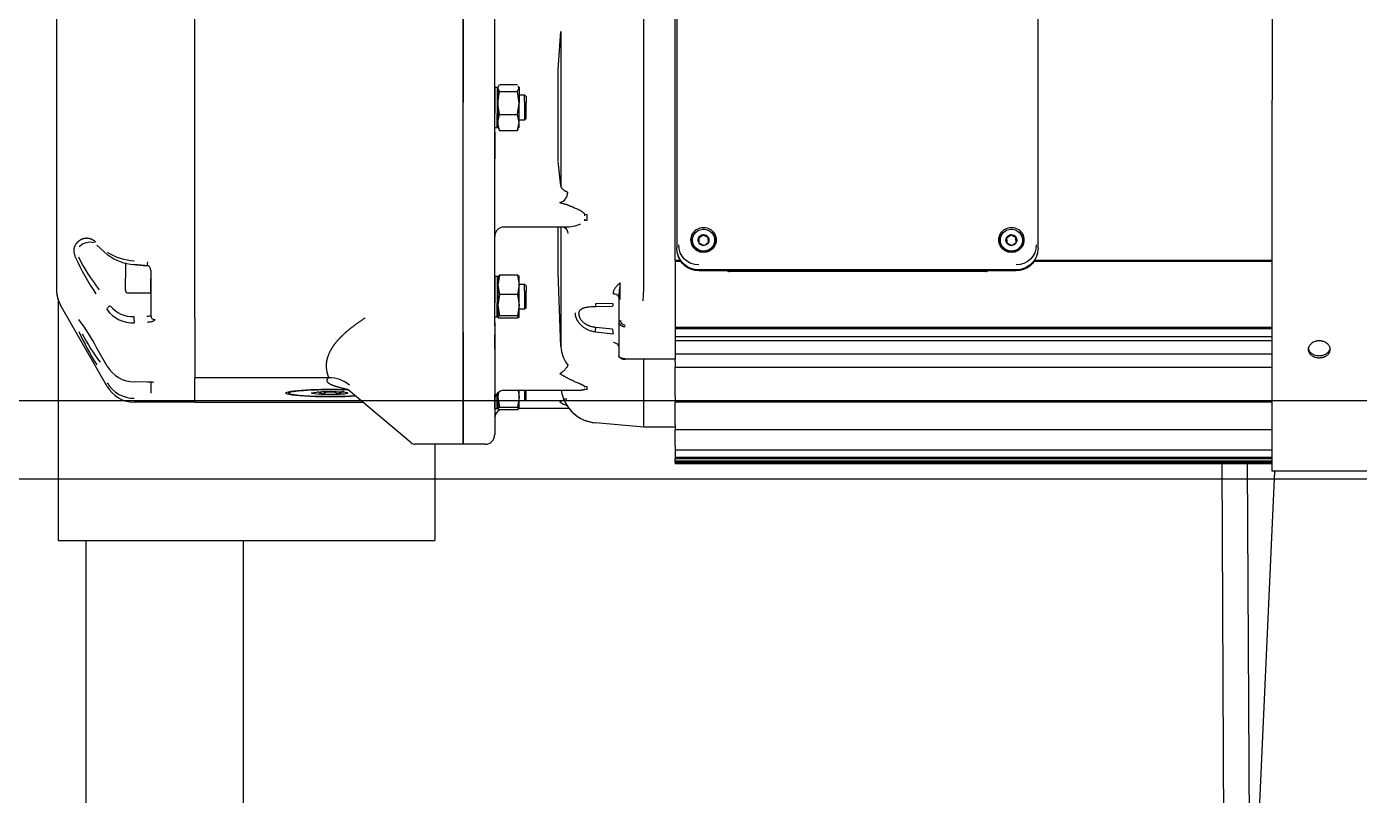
# Model space of a CAD drawing. Extents: x -1899985 to -450366, y 556196 to 2151267.
# Drawn here: x -1713473 to -1712806, y 576539 to 576924 of the extents above; entities that cross this region are included whole.
import ezdxf

# ---------------------------------------------------------------- set-up
doc = ezdxf.new("R2010")
doc.units = 0
doc.header["$LTSCALE"] = 1000
doc.header["$MEASUREMENT"] = 0
for name, color, linetype in [('A-LIN-V', 9, 'Continuous'), ('EWHS5T6M-1', 7, 'Continuous'), ('EWHS5T6M-3', 7, 'Continuous'), ('FHSGH10105-主梁-06', 7, 'Continuous'), ('取电臂', 7, 'Continuous'), ('零件1^葫芦小车', 7, 'Continuous')]:
    doc.layers.add(name, color=color, linetype=linetype)

# ---------------------------------------------------------------- blocks, each defined once
blk = doc.blocks.new('3243243')
at = {"layer": 'EWHS5T6M-1', "color": 4, "linetype": 'Continuous'}
for p, q in [((1568008.52, 576162.23), (1568008.52, 576041.78)), ((1568008.52, 576162.23), (1568008.52, 576041.78)), ((1568197.09, 576089.83), (1568197.09, 576041.78)), ((1568197.09, 576089.83), (1568197.09, 576041.78)), ((1568021.09, 576041.78), (1568134.23, 576041.78)), ((1568021.09, 576041.78), (1568022.66, 576041.78)), ((1568101.23, 576041.78), (1568134.23, 576041.78))]:
    blk.add_line(p, q, dxfattribs=at)
at = {"layer": 'EWHS5T6M-3', "color": 4, "linetype": 'Continuous'}
for p, q in [((1568615.87, 576452.63), (1568615.87, 576261.84)), ((1568211.23, 576439.11), (1568211.23, 576260.67)), ((1568211.23, 576145.96), (1568211.23, 576439.11)), ((1568226.95, 576148.99), (1568226.95, 576434.4)), ((1568007.73, 576377.79), (1568007.73, 576199.92)), ((1568007.73, 576377.79), (1568007.73, 576199.92)), ((1568076.87, 576181.06), (1568076.87, 576378.96)), ((1568076.87, 576181.06), (1568076.87, 576377.91)), ((1568301.59, 576169.54), (1568301.59, 576345.23)), ((1568318.09, 576346.15), (1568318.09, 576188.03)), ((1568498.8, 576188.03), (1568498.8, 576346.15)), ((1568317.3, 576181.76), (1568317.3, 576338.31)), ((1568258.66, 576277), (1568260.1, 576296.23)), ((1568260.1, 576296.23), (1568260.1, 576219.03)), ((1568258.66, 576231.55), (1568258.66, 576277)), ((1568226.95, 576268.48), (1568226.95, 576255.19)), ((1568226.95, 576268.48), (1568228.24, 576268.48)), ((1568228.24, 576268.48), (1568228.24, 576255.19)), ((1568228.24, 576268.48), (1568228.52, 576267.38)), ((1568228.52, 576268.01), (1568229.43, 576269.79)), ((1568229.43, 576266.23), (1568228.52, 576268.01)), ((1568228.52, 576268.01), (1568228.52, 576260.48)), ((1568229.43, 576269.79), (1568238.29, 576269.79)), ((1568238.29, 576266.23), (1568239.2, 576268.01)), ((1568239.2, 576268.01), (1568238.7, 576268.98)), ((1568239.2, 576268.48), (1568239.2, 576268.01)), ((1568239.2, 576268.01), (1568239.2, 576260.48)), ((1568211.23, 576089.83), (1568211.23, 576260.67)), ((1568228.52, 576260.48), (1568229.43, 576266.23)), ((1568229.43, 576254.72), (1568228.52, 576260.48)), ((1568228.52, 576260.48), (1568228.52, 576250.74)), ((1568229.43, 576266.23), (1568238.29, 576266.23)), ((1568239.2, 576260.48), (1568238.29, 576266.23)), ((1568238.29, 576254.72), (1568239.2, 576260.48)), ((1568239.2, 576264.56), (1568241.87, 576264.56)), ((1568239.2, 576250.74), (1568239.2, 576260.48)), ((1568241.87, 576261.17), (1568241.87, 576264.56)), ((1568241.87, 576264.56), (1568242.66, 576263.77)), ((1568241.87, 576261.17), (1568241.87, 576251.98)), ((1568242.66, 576263.77), (1568242.66, 576260.81)), ((1568242.66, 576252.77), (1568242.66, 576260.81)), ((1568615.87, 576076.31), (1568615.87, 576261.84)), ((1568226.95, 576248.06), (1568226.95, 576255.19)), ((1568228.24, 576248.06), (1568228.24, 576255.19)), ((1568228.52, 576250.74), (1568229.43, 576254.72)), ((1568229.43, 576254.72), (1568238.29, 576254.72)), ((1568239.2, 576250.74), (1568238.29, 576254.72)), ((1568228.24, 576248.06), (1568226.95, 576248.06)), ((1568228.52, 576249.16), (1568228.24, 576248.06)), ((1568228.52, 576250.74), (1568228.52, 576248.06)), ((1568229.43, 576246.75), (1568228.52, 576250.74)), ((1568228.52, 576248.53), (1568229.43, 576246.75)), ((1568229.43, 576246.75), (1568238.29, 576246.75)), ((1568238.29, 576246.75), (1568239.2, 576250.74)), ((1568238.7, 576247.56), (1568238.29, 576246.75)), ((1568241.87, 576251.98), (1568239.2, 576251.98)), ((1568239.2, 576248.06), (1568239.2, 576250.74)), ((1568242.66, 576252.77), (1568241.87, 576251.98)), ((1568226.95, 576245.89), (1568226.95, 576232.6)), ((1568226.95, 576225.46), (1568226.95, 576232.6)), ((1568260.1, 576219.03), (1568258.69, 576231.26)), ((1568007.73, 576199.92), (1568007.73, 576178.17)), ((1568007.73, 576199.92), (1568007.73, 576178.17)), ((1568271.89, 576204.76), (1568271.87, 576204.13)), ((1568271.87, 576202.39), (1568271.89, 576201.76)), ((1568273.3, 576204.65), (1568271.89, 576204.76)), ((1568273.3, 576201.74), (1568271.89, 576201.76)), ((1568273.3, 576201.74), (1568273.3, 576204.65)), ((1568262.15, 576198.47), (1568231.66, 576198.47)), ((1568258.66, 576191.17), (1568258.66, 576198.47)), ((1568260.03, 576198.74), (1568260.1, 576198.07)), ((1568260.1, 576198.07), (1568260.1, 576164.53)), ((1568331.3, 576194.39), (1568329.02, 576192.91)), ((1568331.3, 576194.39), (1568331.3, 576194.67)), ((1568333.73, 576193.16), (1568331.3, 576194.39)), ((1568333.73, 576193.16), (1568333.73, 576193.44)), ((1568485.3, 576194.39), (1568483.02, 576192.91)), ((1568485.3, 576194.39), (1568485.3, 576194.67)), ((1568487.73, 576193.16), (1568485.3, 576194.39)), ((1568487.73, 576193.16), (1568487.73, 576193.44)), ((1568033.47, 576184.44), (1568027.89, 576189.38)), ((1568258.66, 576175.65), (1568258.66, 576191.17)), ((1568325.95, 576191.41), (1568325.95, 576191.9)), ((1568333.87, 576190.46), (1568333.73, 576193.16)), ((1568336.95, 576191.9), (1568336.95, 576191.41)), ((1568479.95, 576191.41), (1568479.95, 576191.9)), ((1568487.87, 576190.46), (1568487.73, 576193.16)), ((1568490.95, 576191.9), (1568490.95, 576191.41)), ((1568042.3, 576180.55), (1568042.3, 576172.93)), ((1568076.87, 576152.96), (1568076.87, 576181.06)), ((1568076.87, 576152.96), (1568076.87, 576181.06)), ((1568317.3, 576181.76), (1568317.3, 576181.22)), ((1568319.78, 576181.76), (1568317.3, 576181.76)), ((1568320.14, 576181.22), (1568317.3, 576181.22)), ((1568317.3, 576181.22), (1568317.3, 576149.35)), ((1568318.44, 576185.19), (1568318.31, 576185.85)), ((1568615.87, 576181.22), (1568496.75, 576181.22)), ((1568615.87, 576181.76), (1568497.11, 576181.76)), ((1568498.58, 576185.85), (1568498.45, 576185.19)), ((1568007.73, 576178.17), (1568007.73, 576167.13)), ((1568007.73, 576178.17), (1568007.73, 576167.13)), ((1568046.47, 576179.7), (1568052.56, 576179.12)), ((1568051.68, 576179.2), (1568046.47, 576179.69)), ((1568052.59, 576179.11), (1568051.68, 576179.2)), ((1568053.21, 576179.05), (1568052.54, 576179.12)), ((1568054.87, 576176.86), (1568054.87, 576154.88)), ((1568054.87, 576176.82), (1568054.87, 576172.55)), ((1568226.95, 576173.85), (1568226.95, 576160.56)), ((1568226.95, 576173.85), (1568228.24, 576173.85)), ((1568228.24, 576173.85), (1568228.24, 576160.56)), ((1568228.24, 576173.85), (1568228.52, 576172.75)), ((1568229.43, 576174.33), (1568228.52, 576169.5)), ((1568228.52, 576173.85), (1568228.52, 576169.5)), ((1568228.65, 576173.89), (1568229.43, 576174.33)), ((1568238.29, 576174.33), (1568229.43, 576174.33)), ((1568239.2, 576173.81), (1568238.29, 576174.33)), ((1568238.29, 576174.33), (1568239.2, 576169.5)), ((1568239.2, 576169.5), (1568239.2, 576173.85)), ((1568260.1, 576138.7), (1568258.66, 576175.65)), ((1568487.8, 576177.08), (1568329.09, 576177.08)), ((1568487.8, 576176.53), (1568329.09, 576176.53)), ((1568472.63, 576176.28), (1568344.26, 576176.28)), ((1568042.3, 576170.18), (1568042.29, 576170.17)), ((1568042.3, 576166.67), (1568042.3, 576172.93)), ((1568054.87, 576165.41), (1568054.87, 576172.55)), ((1568228.52, 576169.5), (1568229.43, 576164.67)), ((1568228.52, 576169.5), (1568228.52, 576159.32)), ((1568239.2, 576169.5), (1568238.29, 576164.67)), ((1568239.2, 576169.92), (1568241.87, 576169.92)), ((1568239.2, 576159.32), (1568239.2, 576169.5)), ((1568241.87, 576166.54), (1568241.87, 576169.92)), ((1568241.87, 576169.92), (1568242.66, 576169.14)), ((1568241.87, 576166.54), (1568241.87, 576157.35)), ((1568242.66, 576169.14), (1568242.66, 576166.18)), ((1568301.59, 576169.53), (1568301.59, 576169.54)), ((1568008.52, 576162.23), (1568008.52, 576041.78)), ((1568008.52, 576162.23), (1568008.52, 576041.78)), ((1568054.87, 576165.41), (1568043.56, 576165.41)), ((1568226.95, 576153.42), (1568226.95, 576160.56)), ((1568228.24, 576153.42), (1568228.24, 576160.56)), ((1568229.43, 576164.67), (1568228.52, 576159.32)), ((1568238.29, 576164.67), (1568229.43, 576164.67)), ((1568238.29, 576164.67), (1568239.2, 576159.32)), ((1568242.66, 576158.14), (1568242.66, 576166.18)), ((1568260.1, 576164.53), (1568260.1, 576138.7)), ((1568286.15, 576160.18), (1568277.31, 576159.99)), ((1568289.02, 576163.25), (1568289.02, 576162.1)), ((1568289.02, 576162.1), (1568289.02, 576151.35)), ((1568033.03, 576118.8), (1568009.81, 576159.32)), ((1568054.87, 576159.27), (1568054.87, 576154.88)), ((1568054.87, 576154.88), (1568054.87, 576154.17)), ((1568228.24, 576153.42), (1568226.95, 576153.42)), ((1568228.52, 576154.53), (1568228.24, 576153.42)), ((1568228.52, 576159.32), (1568229.43, 576153.98)), ((1568228.52, 576159.32), (1568228.52, 576153.46)), ((1568229.43, 576153.98), (1568228.52, 576153.46)), ((1568228.52, 576153.46), (1568229.43, 576152.95)), ((1568228.52, 576153.42), (1568228.52, 576153.46)), ((1568238.29, 576153.98), (1568229.43, 576153.98)), ((1568239.2, 576159.32), (1568238.29, 576153.98)), ((1568238.29, 576153.98), (1568239.2, 576153.46)), ((1568239.2, 576153.46), (1568238.29, 576152.95)), ((1568239.2, 576153.46), (1568239.2, 576159.32)), ((1568241.87, 576157.35), (1568239.2, 576157.35)), ((1568242.66, 576158.14), (1568241.87, 576157.35)), ((1568277.58, 576158.77), (1568285.87, 576158.9)), ((1568076.87, 576152.96), (1568076.87, 576123.81)), ((1568076.87, 576152.96), (1568076.87, 576123.1)), ((1568226.95, 576150.73), (1568226.95, 576144.58)), ((1568226.95, 576148.99), (1568226.95, 576094.54)), ((1568238.29, 576152.95), (1568229.43, 576152.95)), ((1568285.87, 576147.42), (1568277.58, 576148.22)), ((1568289.02, 576151.35), (1568289.02, 576134.01)), ((1568317.3, 576149.35), (1568317.3, 576148.24)), ((1568317.3, 576148.65), (1568317.3, 576132.59)), ((1568615.87, 576148.24), (1568317.3, 576148.24)), ((1568615.87, 576147.63), (1568317.3, 576147.63)), ((1568211.23, 576145.96), (1568211.23, 576089.83)), ((1568226.95, 576137.44), (1568226.95, 576144.58)), ((1568277.31, 576146.13), (1568286.15, 576145.02)), ((1568317.3, 576143.76), (1568615.87, 576143.76)), ((1568317.3, 576141.78), (1568615.87, 576141.78)), ((1568033.05, 576128.95), (1568027.84, 576137.97)), ((1568317.3, 576135.05), (1568615.87, 576135.05)), ((1568226.95, 576128.04), (1568226.95, 576114.75)), ((1568317.3, 576132.34), (1568292.16, 576132.34)), ((1568301.59, 576098.47), (1568301.59, 576132.34)), ((1568317.3, 576132.59), (1568317.3, 576132.34)), ((1568317.3, 576131.08), (1568317.3, 576132.34)), ((1568317.3, 576131.08), (1568317.3, 576128.16)), ((1568317.3, 576113.67), (1568317.3, 576128.16)), ((1568615.87, 576128.16), (1568317.3, 576128.16)), ((1568053.04, 576120.97), (1568046.64, 576121.02)), ((1568054.87, 576120.92), (1568054.87, 576115.47)), ((1568143.92, 576123.1), (1568076.87, 576123.1)), ((1568076.87, 576110.78), (1568076.87, 576123.1)), ((1568076.87, 576110.96), (1568076.87, 576122.92)), ((1568143.92, 576123.1), (1568143.95, 576123.1)), ((1568124.02, 576115.43), (1568124.02, 576116.15)), ((1568140.21, 576114.74), (1568140.21, 576116.13)), ((1568149.28, 576114.77), (1568149.28, 576116.1)), ((1568185.21, 576090.56), (1568153.68, 576117.02)), ((1568226.95, 576107.61), (1568226.95, 576114.75)), ((1568228.24, 576115.31), (1568228.24, 576114.75)), ((1568228.24, 576107.61), (1568228.24, 576114.75)), ((1568228.9, 576115.77), (1568228.52, 576113.5)), ((1568228.52, 576115.58), (1568228.52, 576113.5)), ((1568228.52, 576113.5), (1568228.52, 576107.65)), ((1568228.52, 576113.5), (1568229.43, 576108.16)), ((1568269.34, 576116.78), (1568231.66, 576116.78)), ((1568239.2, 576113.5), (1568238.29, 576108.16)), ((1568238.64, 576116.78), (1568239.2, 576113.5)), ((1568239.2, 576113.5), (1568239.2, 576116.78)), ((1568239.2, 576107.65), (1568239.2, 576113.5)), ((1568241.87, 576116.78), (1568241.87, 576111.54)), ((1568242.66, 576112.32), (1568242.66, 576116.78)), ((1568271.89, 576118.76), (1568271.87, 576118.46)), ((1568271.87, 576117.61), (1568271.89, 576117.31)), ((1568273.3, 576118.55), (1568271.89, 576118.76)), ((1568273.3, 576117.14), (1568271.89, 576117.31)), ((1568273.3, 576117.14), (1568273.3, 576118.55)), ((1568317.3, 576113.67), (1568317.3, 576110.96)), ((1568076.87, 576110.9), (1568046.66, 576110.9)), ((1568161.12, 576110.78), (1568076.87, 576110.78)), ((1568228.24, 576107.61), (1568226.95, 576107.61)), ((1568228.52, 576108.71), (1568228.24, 576107.61)), ((1568229.43, 576108.16), (1568228.52, 576107.65)), ((1568228.52, 576107.61), (1568228.52, 576107.65)), ((1568228.52, 576107.65), (1568229.43, 576107.13)), ((1568238.29, 576108.16), (1568229.43, 576108.16)), ((1568238.29, 576107.13), (1568229.43, 576107.13)), ((1568238.29, 576107.13), (1568229.51, 576107.13)), ((1568238.29, 576108.16), (1568239.2, 576107.65)), ((1568239.2, 576107.65), (1568238.29, 576107.13)), ((1568239.2, 576107.65), (1568238.29, 576107.13)), ((1568241.87, 576111.54), (1568239.2, 576111.54)), ((1568264.19, 576107.65), (1568239.2, 576107.65)), ((1568264.19, 576107.65), (1568239.2, 576107.65)), ((1568242.66, 576112.32), (1568241.87, 576111.54)), ((1568317.3, 576099.55), (1568317.3, 576110.96)), ((1568615.87, 576110.96), (1568317.3, 576110.96)), ((1568226.95, 576102.94), (1568226.95, 576094.54)), ((1568301.59, 576098.47), (1568277.31, 576100.6)), ((1568301.59, 576098.47), (1568277.31, 576100.6)), ((1568317.3, 576098.47), (1568301.59, 576098.47)), ((1568317.3, 576098.47), (1568301.59, 576098.47)), ((1568317.3, 576099.55), (1568317.3, 576097.07)), ((1568317.3, 576098.47), (1568317.3, 576097.07)), ((1568317.3, 576089.05), (1568317.3, 576097.07)), ((1568615.87, 576097.07), (1568317.3, 576097.07)), ((1568317.3, 576089.05), (1568317.3, 576097.07)), ((1568211.23, 576089.83), (1568187.23, 576089.83)), ((1568197.09, 576089.83), (1568197.09, 576041.78)), ((1568197.09, 576089.83), (1568197.09, 576041.78)), ((1568211.23, 576089.83), (1568197.09, 576089.83)), ((1568222.23, 576089.83), (1568211.23, 576089.83)), ((1568222.23, 576089.83), (1568211.23, 576089.83)), ((1568317.3, 576089.05), (1568317.3, 576086.83)), ((1568317.3, 576089.05), (1568317.3, 576086.83)), ((1568317.3, 576086.83), (1568317.3, 576083.21)), ((1568615.87, 576086.83), (1568317.3, 576086.83)), ((1568317.3, 576086.83), (1568317.3, 576083.21)), ((1568317.3, 576083.21), (1568317.3, 576082.55)), ((1568615.87, 576083.21), (1568317.3, 576083.21)), ((1568317.3, 576083.21), (1568317.3, 576082.55)), ((1568317.3, 576081.39), (1568317.3, 576082.55)), ((1568615.87, 576082.55), (1568317.3, 576082.55)), ((1568317.3, 576081.39), (1568317.3, 576082.55)), ((1568615.87, 576081.39), (1568317.3, 576081.39)), ((1568317.3, 576080.74), (1568317.3, 576081.39)), ((1568317.3, 576080.74), (1568317.3, 576081.39)), ((1568615.87, 576080.74), (1568317.3, 576080.74)), ((1568317.3, 576080.74), (1568317.3, 576080.03)), ((1568317.3, 576080.74), (1568317.3, 576080.03)), ((1568615.87, 576080.03), (1568317.3, 576080.03)), ((1568615.87, 576080.03), (1568317.3, 576080.03)), ((1568615.87, 576076.31), (1568615.87, 576080.03)), ((1568751.8, 576076.31), (1568615.87, 576076.31)), ((1568751.8, 576076.31), (1568615.87, 576076.31)), ((1568008.52, 576041.78), (1568021.09, 576041.78)), ((1568008.52, 576041.78), (1568021.09, 576041.78)), ((1568021.09, 576041.78), (1568184.52, 576041.78)), ((1568021.09, 576041.78), (1568022.66, 576041.78)), ((1568101.23, 576041.78), (1568184.52, 576041.78)), ((1568184.52, 576041.78), (1568197.09, 576041.78)), ((1568184.52, 576041.78), (1568197.09, 576041.78))]:
    blk.add_line(p, q, dxfattribs=at)
for centre, radius, start, end in [((1568258.07, 576215.86), 5.41, 286.55126, 359.14662), ((1568262.22, 576218.39), 19.88, 269.78675, 293.41476), ((1568231.66, 576193.75), 4.71, 90, 180), ((1568311.23, 576223.15), 34.84, 300.70928, 305.18085), ((1568874.9, 576220.98), 546.59, 182.91433, 183.19856), ((1568347.33, 576223.29), 32.81, 240.75757, 245.50843), ((1568872.64, 576220.85), 539.61, 182.91249, 183.2004), ((1568465.23, 576223.15), 34.84, 300.70928, 305.18085), ((1569028.9, 576220.98), 546.59, 182.91433, 183.19856), ((1568501.33, 576223.29), 32.81, 240.75757, 245.50843), ((1569026.64, 576220.85), 539.61, 182.91249, 183.2004), ((1568024.38, 576183.81), 7.05, 71.1936, 138.43833), ((1568345.2, 576219.13), 32.83, 240.75922, 245.50678), ((1568313.78, 576219.24), 34.88, 300.71139, 305.17874), ((1568499.2, 576219.13), 32.83, 240.75922, 245.50678), ((1568467.78, 576219.24), 34.88, 300.71139, 305.17874), ((1568125.52, 576232), 118.74, 204.06132, 214.35472), ((1568107.49, 576228.3), 99.45, 206.75733, 217.96443), ((1568047.81, 576209), 27.39, 237.4046, 267.60189), ((1568047.96, 576204.18), 24.48, 233.57383, 266.51465), ((1568344.08, 576179.39), 3.12, 258.83199, 273.3239), ((1568472.81, 576179.39), 3.12, 266.67523, 281.16889), ((1568023.45, 576167.13), 15.71, 180, 209.81082), ((1568023.45, 576167.13), 15.71, 180, 198.19487), ((1568043.56, 576166.67), 1.26, 180, 270), ((1568356.28, 576160.32), 67.33, 171.2625, 177.49918), ((1566999.41, 576155.54), 1290.41, 0.30865, 0.66611), ((1567955.07, 576180.31), 346.69, 356.89001, 358.21769), ((1568281.04, 576160.19), 3.73, 182.98106, 202.28574), ((1568045.78, 576166.42), 15.83, 216.49768, 273.19768), ((1568045.64, 576167.48), 13.8, 217.21054, 273.51305), ((1568062.56, 576153.08), 16.09, 177.78839, 188.81365), ((1568056.86, 576154.24), 1.98, 181.83621, 271.72544), ((1567940.55, 576093.27), 98.07, 27.11543, 36.96521), ((1567409.43, 576261.02), 875.45, 352.45924, 352.5971), ((1568600.78, 576182.2), 316.82, 186.30311, 186.73928), ((1568292.1, 576151.8), 2.29, 181.54686, 271.59738), ((1568157.97, 576210.18), 153.08, 204.70892, 211.7891), ((1568114.2, 576193.8), 105.5, 207.4923, 216.65335), ((1568275.98, 576139.4), 15.89, 182.50889, 218.14261), ((1568289.78, 576134.03), 0.763, 181.83621, 271.72544), ((1568046.77, 576136.88), 15.85, 210.03235, 269.59359), ((1568046.53, 576128.46), 15.61, 210.27284, 270.48242), ((1568143.92, 576106.61), 16.5, 50.83398, 89.90039), ((1568046.66, 576126.61), 15.71, 209.81082, 270), ((1568144.77, 576106.74), 9.21, 60.69401, 119.68266), ((1568231.66, 576112.06), 4.71, 90, 180), ((1568278.95, 576119.38), 18.86, 187.9295, 265), ((1568231.66, 576102.94), 4.71, 117.12806, 180), ((1568231.66, 576102.94), 4.71, 117.12806, 180), ((1568270.51, 576128.4), 20.58, 238.01283, 249.69838), ((1568278.95, 576119.38), 18.86, 218.46605, 265), ((1568222.23, 576094.54), 4.71, 270, 0), ((1568222.23, 576094.54), 4.71, 270, 0), ((1568187.23, 576092.97), 3.14, 230, 270)]:
    blk.add_arc(centre, radius, start, end, dxfattribs=at)
at = {"layer": 'EWHS5T6M-3', "color": 4, "linetype": 'Continuous', "extrusion": (0, 0, -1)}
for centre, major_axis, ratio, start_param, end_param in [((1568259.61, 576194.19), (-1.87, -4.33), 0.783089, 3.209194, 4.163104), ((1568331.45, 576192.03), (6.29, 0), 0.996195, 1.570796, 4.712389), ((1568331.45, 576191.41), (5.92, 0), 0.996195, 2.540562, 4.159734), ((1568331.45, 576191.9), (5.5, 0), 0.996195, 1.517654, 4.659247), ((1568331.45, 576191.96), (2.72, 0), 0.996195, 2.564851, 3.612049), ((1568331.45, 576191.96), (-2.72, 0), 0.996195, 0.470456, 1.517654), ((1568331.45, 576191.9), (-5.5, 0), 0.996195, 1.517654, 4.659247), ((1568331.45, 576191.96), (-2.72, 0), 0.996195, 1.517654, 2.564851), ((1568331.45, 576192.03), (-6.29, 0), 0.996195, 1.570796, 4.712389), ((1568331.45, 576191.96), (-2.72, 0), 0.996195, 2.564851, 3.612049), ((1568331.45, 576191.41), (-5.92, 0), 0.996195, 2.123451, 3.742624), ((1568485.45, 576192.03), (6.29, 0), 0.996195, 1.570796, 4.712389), ((1568485.45, 576191.41), (5.92, 0), 0.996195, 2.540562, 4.159734), ((1568485.45, 576191.9), (5.5, 0), 0.996195, 1.517654, 4.659247), ((1568485.45, 576191.96), (2.72, 0), 0.996195, 2.564851, 3.612049), ((1568485.45, 576191.96), (-2.72, 0), 0.996195, 0.470456, 1.517654), ((1568485.45, 576191.9), (-5.5, 0), 0.996195, 1.517654, 4.659247), ((1568485.45, 576191.96), (-2.72, 0), 0.996195, 1.517654, 2.564851), ((1568485.45, 576192.03), (-6.29, 0), 0.996195, 1.570796, 4.712389), ((1568485.45, 576191.96), (-2.72, 0), 0.996195, 2.564851, 3.612049), ((1568485.45, 576191.41), (-5.92, 0), 0.996195, 2.123451, 3.742624), ((1568329.09, 576188.03), (-11, 0), 0.996195, 4.712389, 6.283185), ((1568329.09, 576189.55), (-10.09, 0), 0.996195, 4.712389, 6.283185), ((1568331.45, 576191.41), (5.5, 0), 0.996195, 1.517654, 3.141593), ((1568331.45, 576191.96), (2.72, 0), 0.996195, 1.517654, 2.564851), ((1568331.45, 576191.96), (2.72, 0), 0.996195, 0.470456, 1.517654), ((1568331.45, 576191.41), (-5.5, 0), 0.996195, 3.141593, 4.659247), ((1568485.45, 576191.41), (5.5, 0), 0.996195, 1.517654, 3.141593), ((1568485.45, 576191.96), (2.72, 0), 0.996195, 1.517654, 2.564851), ((1568485.45, 576191.96), (2.72, 0), 0.996195, 0.470456, 1.517654), ((1568485.45, 576191.41), (-5.5, 0), 0.996195, 3.141593, 4.659247), ((1568487.8, 576189.55), (-10.09, 0), 0.996195, 3.141593, 4.712389), ((1568487.8, 576188.03), (11, 0), 0.996195, 6.283185, 7.853982), ((1568053.19, 576181.11), (0.19, 2.03), 0.00447, 1.617607, 3.576156), ((1568329.09, 576187.35), (10.86, 0), 0.996195, 1.570796, 2.940732), ((1568487.8, 576187.35), (10.86, 0), 0.996195, 0.20086, 1.570796), ((1568289.8, 576151.35), (0.786, 0), 0.5, 3.141593, 4.712389), ((1568285.87, 576138.6), (-3.14, 0), 0.721105, 1.658063, 3.14162), ((1568144.45, 576115.43), (20.43, 0), 0.087156, 0.894834, 3.627495), ((1568144.45, 576115.43), (22, 0), 0.087156, 3.141593, 5.13954), ((1568144.45, 576115.43), (-22, 0), 0.087156, 4.081811, 6.283185), ((1568144.45, 576115.43), (-20.43, 0), 0.087156, 0.485902, 2.024816), ((1568144.45, 576115.43), (9.07, 0), 0.087156, 3.103896, 4.151094), ((1568144.45, 576115.43), (-9.07, 0), 0.087156, 5.198291, 6.245489), ((1568144.45, 576115.43), (-9.07, 0), 0.087156, 1.009501, 2.056699), ((1568144.45, 576115.43), (9.07, 0), 0.087156, 1.009501, 2.056699), ((1568144.45, 576115.43), (9.07, 0), 0.087156, 5.198291, 6.245489), ((1568144.45, 576115.43), (9.07, 0), 0.087156, 0.485902, 1.009501), ((1568144.45, 576115.43), (-9.07, 0), 0.087156, 3.103896, 3.627495)]:
    blk.add_ellipse(centre, major_axis=major_axis, ratio=ratio, start_param=start_param, end_param=end_param, dxfattribs=at)
at = {"layer": 'EWHS5T6M-3', "color": 4, "linetype": 'Continuous'}
for points, degree, knots in [([(1568263.48, 576215.78), (1568263.38, 576215.83), (1568263.17, 576215.93), (1568262.87, 576216.08), (1568262.58, 576216.24), (1568262.3, 576216.4), (1568262.04, 576216.56), (1568261.79, 576216.73), (1568261.55, 576216.9), (1568261.33, 576217.08), (1568261.13, 576217.26), (1568260.94, 576217.45), (1568260.77, 576217.63), (1568260.61, 576217.82), (1568260.48, 576218.02), (1568260.36, 576218.21), (1568260.27, 576218.41), (1568260.19, 576218.61), (1568260.13, 576218.82), (1568260.11, 576218.96), (1568260.1, 576219.03)], 3, [0, 0, 0, 0, 0.051218, 0.102946, 0.155185, 0.207934, 0.261194, 0.314965, 0.369245, 0.424036, 0.479338, 0.535149, 0.591471, 0.648303, 0.705645, 0.763497, 0.821858, 0.880729, 0.94011, 1, 1, 1, 1]), ([(1568259.61, 576210.67), (1568259.73, 576210.65), (1568259.97, 576210.6), (1568260.34, 576210.51), (1568260.74, 576210.4), (1568261.16, 576210.28), (1568261.6, 576210.15), (1568262.07, 576210), (1568262.56, 576209.84), (1568263.07, 576209.66), (1568263.61, 576209.46), (1568264.17, 576209.25), (1568264.75, 576209.03), (1568265.36, 576208.78), (1568266.2, 576208.44), (1568267.17, 576208.02), (1568268.14, 576207.58), (1568268.8, 576207.27), (1568269.28, 576207.04), (1568269.68, 576206.83), (1568270.09, 576206.59), (1568270.45, 576206.36), (1568270.78, 576206.14), (1568271.06, 576205.92), (1568271.3, 576205.71), (1568271.5, 576205.51), (1568271.66, 576205.31), (1568271.78, 576205.12), (1568271.86, 576204.94), (1568271.88, 576204.82), (1568271.89, 576204.76)], 3, [0, 0, 0, 0, 0.029067, 0.059684, 0.091862, 0.125608, 0.160931, 0.197836, 0.23633, 0.276416, 0.3181, 0.361385, 0.406275, 0.452773, 0.500881, 0.599221, 0.673537, 0.723826, 0.750087, 0.785131, 0.817481, 0.847172, 0.87425, 0.898774, 0.920826, 0.940518, 0.958006, 0.973514, 0.987363, 1, 1, 1, 1]), ([(1568017.51, 576190.1), (1568017.46, 576190.02), (1568017.34, 576189.86), (1568017.18, 576189.61), (1568017.03, 576189.35), (1568016.9, 576189.09), (1568016.79, 576188.83), (1568016.69, 576188.56), (1568016.6, 576188.29), (1568016.53, 576188.02), (1568016.48, 576187.74), (1568016.44, 576187.46), (1568016.4, 576187.09), (1568016.39, 576186.62), (1568016.43, 576186.04), (1568016.51, 576185.45), (1568016.65, 576184.84), (1568016.84, 576184.22), (1568017.01, 576183.8), (1568017.1, 576183.59)], 3, [0, 0, 0, 0, 0.048845, 0.096906, 0.144215, 0.190808, 0.236719, 0.281986, 0.326648, 0.370744, 0.414319, 0.457414, 0.500075, 0.58118, 0.662791, 0.745199, 0.82869, 0.913537, 1, 1, 1, 1]), ([(1568027.48, 576190.86), (1568026.88, 576191.39), (1568026.26, 576191.78), (1568025.63, 576192.17), (1568024.99, 576192.42), (1568024.34, 576192.66), (1568023.68, 576192.76), (1568023.03, 576192.86), (1568022.38, 576192.81), (1568021.72, 576192.76), (1568021.08, 576192.56), (1568020.44, 576192.36), (1568019.83, 576192.02), (1568019.21, 576191.68), (1568018.63, 576191.2), (1568018.05, 576190.71), (1568017.51, 576190.1)], 2, [0, 0, 0, 0.125, 0.125, 0.25, 0.25, 0.375, 0.375, 0.5, 0.5, 0.625, 0.625, 0.75, 0.75, 0.875, 0.875, 1, 1, 1]), ([(1568054.87, 576176.86), (1568054.87, 576177.42), (1568054.69, 576177.99), (1568054.01, 576178.9), (1568053.53, 576179.21), (1568053.01, 576179.26)], 3, [0, 0, 0, 0, 0.5, 0.5, 1, 1, 1, 1]), ([(1568289.73, 576170.54), (1568289.51, 576170.35), (1568289.07, 576169.96), (1568288.21, 576169.16), (1568287.46, 576168.33), (1568286.93, 576167.53), (1568286.65, 576167.04), (1568286.47, 576166.61), (1568286.32, 576166.2), (1568286.22, 576165.8), (1568286.16, 576165.4), (1568286.15, 576165.13), (1568286.15, 576165)], 3, [0, 0, 0, 0, 0.125011, 0.250017, 0.499875, 0.603087, 0.677277, 0.749978, 0.814865, 0.874988, 0.937496, 1, 1, 1, 1]), ([(1568286.15, 576160.18), (1568286.14, 576160.12), (1568286.13, 576160.01), (1568286.11, 576159.85), (1568286.09, 576159.68), (1568286.06, 576159.51), (1568286.03, 576159.34), (1568285.99, 576159.19), (1568285.96, 576159.07), (1568285.92, 576158.96), (1568285.89, 576158.92), (1568285.87, 576158.9)], 3, [0, 0, 0, 0, 0.077735, 0.163795, 0.258193, 0.360935, 0.47203, 0.591481, 0.719291, 0.855464, 1, 1, 1, 1]), ([(1568289.02, 576163.25), (1568289.02, 576163.65), (1568288.74, 576164.1), (1568287.64, 576164.77), (1568286.86, 576164.96), (1568286.15, 576165)], 3, [0, 0, 0, 0, 0.5, 0.5, 1, 1, 1, 1]), ([(1568289.8, 576162.49), (1568289.6, 576162.49), (1568289.39, 576162.45), (1568289.1, 576162.3), (1568289.02, 576162.2), (1568289.02, 576162.1)], 3, [0, 0, 0, 0, 0.5, 0.5, 1, 1, 1, 1]), ([(1568033.05, 576157), (1568033.03, 576157.16), (1568033.04, 576157.34), (1568033.16, 576157.72), (1568033.26, 576157.92), (1568033.56, 576158.31), (1568033.75, 576158.51), (1568034.17, 576158.85), (1568034.4, 576159.01), (1568034.64, 576159.13)], 3, [0, 0, 0, 0, 0.25, 0.25, 0.5, 0.5, 0.75, 0.75, 1, 1, 1, 1]), ([(1568267.16, 576155.5), (1568267.16, 576155.4), (1568267.17, 576155.21), (1568267.18, 576154.93), (1568267.21, 576154.64), (1568267.26, 576154.35), (1568267.32, 576154.06), (1568267.39, 576153.76), (1568267.48, 576153.47), (1568267.58, 576153.17), (1568267.69, 576152.87), (1568267.82, 576152.57), (1568267.97, 576152.27), (1568268.13, 576151.97), (1568268.3, 576151.66), (1568268.49, 576151.36), (1568268.7, 576151.05), (1568268.92, 576150.75), (1568269.16, 576150.45), (1568269.42, 576150.14), (1568269.7, 576149.84), (1568269.99, 576149.54), (1568270.38, 576149.17), (1568270.88, 576148.75), (1568271.51, 576148.28), (1568272.19, 576147.84), (1568272.92, 576147.44), (1568273.7, 576147.08), (1568274.53, 576146.76), (1568275.41, 576146.5), (1568276.34, 576146.28), (1568276.98, 576146.18), (1568277.31, 576146.13)], 3, [0, 0, 0, 0, 0.023596, 0.046848, 0.069813, 0.092549, 0.115115, 0.137574, 0.159988, 0.182418, 0.204926, 0.227574, 0.250421, 0.273525, 0.296943, 0.320728, 0.344931, 0.369601, 0.394784, 0.420522, 0.446855, 0.473821, 0.501454, 0.550477, 0.600634, 0.652145, 0.705215, 0.760032, 0.81677, 0.875584, 0.936618, 1, 1, 1, 1]), ([(1568269.13, 576155.05), (1568269.13, 576155.13), (1568269.13, 576155.29), (1568269.15, 576155.52), (1568269.19, 576155.73), (1568269.24, 576155.94), (1568269.3, 576156.14), (1568269.37, 576156.33), (1568269.46, 576156.51), (1568269.57, 576156.69), (1568269.68, 576156.85), (1568269.81, 576157.01), (1568269.96, 576157.15), (1568270.11, 576157.29), (1568270.29, 576157.43), (1568270.47, 576157.55), (1568270.67, 576157.67), (1568270.88, 576157.78), (1568271.11, 576157.88), (1568271.35, 576157.98), (1568271.6, 576158.07), (1568272.04, 576158.21), (1568272.69, 576158.37), (1568273.6, 576158.52), (1568274.68, 576158.64), (1568276.01, 576158.73), (1568277.03, 576158.76), (1568277.58, 576158.77)], 3, [0, 0, 0, 0, 0.025288, 0.050219, 0.074845, 0.099219, 0.123396, 0.147433, 0.171387, 0.195316, 0.219278, 0.243332, 0.267533, 0.291939, 0.316604, 0.341581, 0.366922, 0.392675, 0.418887, 0.445603, 0.472864, 0.500709, 0.581938, 0.664866, 0.750426, 0.865857, 1, 1, 1, 1]), ([(1568277.58, 576148.22), (1568277.42, 576148.24), (1568277.09, 576148.28), (1568276.62, 576148.36), (1568276.15, 576148.44), (1568275.7, 576148.55), (1568275.26, 576148.67), (1568274.83, 576148.8), (1568274.42, 576148.94), (1568274.02, 576149.1), (1568273.63, 576149.27), (1568273.25, 576149.46), (1568272.89, 576149.66), (1568272.53, 576149.87), (1568272.19, 576150.1), (1568271.79, 576150.39), (1568271.35, 576150.76), (1568270.88, 576151.2), (1568270.47, 576151.66), (1568270.11, 576152.13), (1568269.81, 576152.61), (1568269.56, 576153.09), (1568269.37, 576153.59), (1568269.23, 576154.08), (1568269.14, 576154.57), (1568269.13, 576154.89), (1568269.13, 576155.05)], 3, [0, 0, 0, 0, 0.039878, 0.078912, 0.117144, 0.154619, 0.191384, 0.227489, 0.262988, 0.297935, 0.332389, 0.366411, 0.400064, 0.433413, 0.466526, 0.499471, 0.55456, 0.607472, 0.65855, 0.708176, 0.756766, 0.804764, 0.852628, 0.900824, 0.949803, 1, 1, 1, 1]), ([(1568056.92, 576152.25), (1568056.92, 576152.23), (1568056.91, 576152.17), (1568056.89, 576152.07), (1568056.84, 576151.96), (1568056.76, 576151.85), (1568056.59, 576151.68), (1568056.3, 576151.48), (1568055.86, 576151.27), (1568055.33, 576151.1), (1568054.73, 576150.97), (1568054.13, 576150.88), (1568053.64, 576150.83), (1568053.33, 576150.82), (1568053.19, 576150.81)], 3, [0, 0, 0, 0, 0.040091, 0.085599, 0.136434, 0.192536, 0.253873, 0.39572, 0.505375, 0.612356, 0.753804, 0.848833, 0.930864, 1, 1, 1, 1]), ([(1568162.16, 576152.96), (1568159.41, 576151.18), (1568157.09, 576149.47), (1568154.64, 576147.67), (1568152.62, 576145.92), (1568150.51, 576144.08), (1568148.85, 576142.27), (1568147.12, 576140.39), (1568145.87, 576138.52), (1568143.27, 576134.64), (1568142.77, 576130.84), (1568142.27, 576126.99), (1568143.92, 576123.1)], 2, [0, 0, 0, 0.125, 0.125, 0.25, 0.25, 0.375, 0.375, 0.5, 0.5, 0.75, 0.75, 1, 1, 1]), ([(1568289.02, 576151.35), (1568289.02, 576151.29), (1568289.02, 576151.17), (1568289.04, 576150.99), (1568289.08, 576150.82), (1568289.12, 576150.66), (1568289.18, 576150.5), (1568289.25, 576150.34), (1568289.33, 576150.19), (1568289.42, 576150.05), (1568289.51, 576149.91), (1568289.62, 576149.78), (1568289.73, 576149.66), (1568289.85, 576149.55), (1568289.97, 576149.44), (1568290.1, 576149.34), (1568290.23, 576149.25), (1568290.36, 576149.16), (1568290.5, 576149.08), (1568290.64, 576149.01), (1568290.78, 576148.95), (1568290.92, 576148.89), (1568291.06, 576148.84), (1568291.21, 576148.79), (1568291.35, 576148.75), (1568291.49, 576148.72), (1568291.63, 576148.7), (1568291.76, 576148.68), (1568291.9, 576148.66), (1568292.03, 576148.65), (1568292.12, 576148.65), (1568292.16, 576148.65)], 3, [0, 0, 0, 0, 0.043815, 0.086945, 0.129389, 0.171151, 0.212229, 0.252628, 0.292346, 0.331388, 0.369753, 0.407445, 0.444466, 0.480818, 0.516503, 0.551525, 0.585887, 0.619591, 0.652642, 0.685043, 0.716798, 0.747913, 0.778391, 0.808237, 0.837458, 0.866059, 0.894046, 0.921426, 0.948207, 0.974395, 1, 1, 1, 1]), ([(1568639.45, 576141.54), (1568639.34, 576141.54), (1568639.14, 576141.54), (1568638.83, 576141.52), (1568638.52, 576141.49), (1568638.22, 576141.44), (1568637.93, 576141.38), (1568637.63, 576141.31), (1568637.1, 576141.15), (1568636.37, 576140.84), (1568635.53, 576140.3), (1568634.84, 576139.65), (1568634.33, 576138.91), (1568634.02, 576138.11), (1568633.91, 576137.28), (1568634.01, 576136.45), (1568634.33, 576135.66), (1568634.84, 576134.94), (1568635.53, 576134.31), (1568636.36, 576133.79), (1568637.16, 576133.47), (1568637.84, 576133.29), (1568638.37, 576133.19), (1568638.9, 576133.13), (1568639.26, 576133.12), (1568639.45, 576133.12)], 3, [0, 0, 0, 0, 0.017969, 0.035808, 0.053574, 0.071324, 0.089115, 0.107004, 0.125048, 0.18751, 0.2499, 0.312443, 0.374783, 0.437331, 0.499754, 0.56222, 0.624775, 0.687117, 0.749694, 0.81201, 0.874549, 0.905951, 0.937122, 0.96837, 1, 1, 1, 1]), ([(1568639.45, 576133.12), (1568639.54, 576133.12), (1568639.72, 576133.12), (1568639.98, 576133.14), (1568640.25, 576133.16), (1568640.61, 576133.21), (1568641.05, 576133.29), (1568641.55, 576133.42), (1568642.04, 576133.6), (1568642.66, 576133.87), (1568643.36, 576134.3), (1568644.05, 576134.94), (1568644.56, 576135.66), (1568644.87, 576136.45), (1568644.98, 576137.27), (1568644.88, 576138.1), (1568644.56, 576138.9), (1568644.05, 576139.65), (1568643.36, 576140.3), (1568642.52, 576140.84), (1568641.72, 576141.17), (1568641.05, 576141.37), (1568640.52, 576141.47), (1568639.99, 576141.53), (1568639.63, 576141.54), (1568639.45, 576141.54)], 3, [0, 0, 0, 0, 0.015617, 0.031217, 0.046838, 0.062519, 0.093859, 0.125183, 0.156348, 0.187563, 0.250185, 0.312521, 0.375062, 0.437522, 0.499933, 0.562494, 0.624855, 0.687415, 0.749875, 0.812345, 0.87492, 0.906097, 0.937303, 0.968653, 1, 1, 1, 1]), ([(1568292.16, 576132.59), (1568292.09, 576132.59), (1568291.94, 576132.59), (1568291.72, 576132.6), (1568291.49, 576132.61), (1568291.28, 576132.64), (1568291.06, 576132.67), (1568290.85, 576132.71), (1568290.64, 576132.76), (1568290.45, 576132.81), (1568290.26, 576132.87), (1568290.08, 576132.94), (1568289.9, 576133.02), (1568289.73, 576133.1), (1568289.56, 576133.2), (1568289.39, 576133.32), (1568289.24, 576133.47), (1568289.12, 576133.63), (1568289.03, 576133.81), (1568289.02, 576133.94), (1568289.02, 576134.01)], 3, [0, 0, 0, 0, 0.043817, 0.087902, 0.132274, 0.176955, 0.221965, 0.267323, 0.313047, 0.359156, 0.405668, 0.4526, 0.499967, 0.551187, 0.60913, 0.673811, 0.745237, 0.823412, 0.908334, 1, 1, 1, 1]), ([(1568289.8, 576133.27), (1568289.8, 576133.1), (1568289.97, 576132.95), (1568290.05, 576132.87), (1568290.17, 576132.8), (1568290.3, 576132.72), (1568290.45, 576132.66), (1568290.61, 576132.6), (1568290.81, 576132.55), (1568291, 576132.5), (1568291.22, 576132.46), (1568291.36, 576132.44), (1568291.52, 576132.42), (1568291.83, 576132.39), (1568292.16, 576132.39)], 2, [0, 0, 0, 0.25, 0.25, 0.375, 0.375, 0.5, 0.5, 0.625, 0.625, 0.75, 0.75, 0.833333, 0.833333, 1, 1, 1]), ([(1568633.95, 576138.28), (1568633.95, 576137.81), (1568634.19, 576136.72), (1568635.29, 576135.4), (1568636.81, 576134.57), (1568638.18, 576134.19), (1568639.05, 576134.15), (1568639.45, 576134.13)], 3, [0.5001595, 0.5001595, 0.5001595, 0.5001595, 0.6077712, 0.7492495, 0.8479785, 0.9315772, 1, 1, 1, 1]), ([(1568639.45, 576134.13), (1568639.73, 576134.14), (1568640.35, 576134.16), (1568641.33, 576134.35), (1568642.38, 576134.72), (1568643.67, 576135.48), (1568644.7, 576136.72), (1568644.95, 576137.81), (1568644.95, 576138.28), (1568644.95, 576138.28)], 3, [0, 0, 0, 0, 0.0496998, 0.1080452, 0.1750266, 0.2506324, 0.3922836, 0.5000874, 0.500163, 0.500163, 0.500163, 0.500163]), ([(1568263.48, 576129.59), (1568263.46, 576129.29), (1568263.34, 576128.95), (1568262.94, 576128.19), (1568262.65, 576127.78), (1568261.93, 576126.96), (1568261.51, 576126.55), (1568260.6, 576125.78), (1568260.11, 576125.42), (1568259.61, 576125.12)], 3, [0, 0, 0, 0, 0.25, 0.25, 0.5, 0.5, 0.75, 0.75, 1, 1, 1, 1]), ([(1568056.3, 576120.78), (1568056.3, 576120.78), (1568056.28, 576120.79), (1568056.17, 576120.81), (1568055.79, 576120.86), (1568055.04, 576120.92), (1568054.02, 576120.96), (1568053.35, 576120.97), (1568053.04, 576120.97)], 3, [0.4127267, 0.4127267, 0.4127267, 0.4127267, 0.4325468, 0.4958555, 0.5912118, 0.726311, 0.893279, 1, 1, 1, 1]), ([(1568143.95, 576123.1), (1568141.67, 576121.59), (1568144.44, 576120.07), (1568145.12, 576119.7), (1568146.11, 576119.32), (1568147.08, 576118.95), (1568148.34, 576118.58), (1568150.39, 576117.98), (1568153.23, 576117.36)], 2, [0, 0, 0, 0.5, 0.5, 0.625, 0.625, 0.75, 0.75, 0.9651205, 0.9651205, 0.9651205]), ([(1568259.61, 576125.12), (1568259.73, 576125.05), (1568259.97, 576124.9), (1568260.34, 576124.68), (1568260.74, 576124.45), (1568261.16, 576124.21), (1568261.6, 576123.96), (1568262.07, 576123.7), (1568262.56, 576123.43), (1568263.07, 576123.16), (1568263.61, 576122.88), (1568264.17, 576122.59), (1568264.75, 576122.3), (1568265.36, 576122.01), (1568266.2, 576121.61), (1568267.17, 576121.17), (1568268.14, 576120.75), (1568268.8, 576120.48), (1568269.28, 576120.28), (1568269.68, 576120.1), (1568270.09, 576119.92), (1568270.45, 576119.74), (1568270.78, 576119.58), (1568271.06, 576119.44), (1568271.3, 576119.3), (1568271.5, 576119.17), (1568271.66, 576119.06), (1568271.78, 576118.95), (1568271.86, 576118.85), (1568271.88, 576118.79), (1568271.89, 576118.76)], 3, [0, 0, 0, 0, 0.029065, 0.059681, 0.091858, 0.125603, 0.160926, 0.197831, 0.236324, 0.276411, 0.318095, 0.361381, 0.406272, 0.45277, 0.50088, 0.599222, 0.673538, 0.723826, 0.750086, 0.785132, 0.817484, 0.847177, 0.874255, 0.89878, 0.920832, 0.940524, 0.958011, 0.973518, 0.987365, 1, 1, 1, 1]), ([(1568140.21, 576114.74), (1568139.59, 576115.4), (1568139.05, 576115.76), (1568138.74, 576115.97), (1568138.44, 576116.1)], 2, [0, 0, 0, 0.25, 0.25, 0.3701268, 0.3701268, 0.3701268]), ([(1568151.39, 576116.33), (1568150.87, 576116.24), (1568150.31, 576115.81), (1568149.83, 576115.45), (1568149.28, 576114.77)], 2, [0, 0, 0, 0.5, 0.5, 1, 1, 1]), ([(1568153.7, 576117.01), (1568153.52, 576117.16), (1568153.31, 576117.34), (1568153.29, 576117.41), (1568153.3, 576117.42)], 3, [0, 0, 0, 0, 0.0924354, 0.1357639, 0.1357639, 0.1357639, 0.1357639]), ([(1568271.89, 576117.31), (1568271.89, 576117.3), (1568271.89, 576117.27), (1568271.87, 576117.22), (1568271.83, 576117.18), (1568271.78, 576117.13), (1568271.72, 576117.09), (1568271.64, 576117.05), (1568271.54, 576117.02), (1568271.43, 576116.98), (1568271.31, 576116.95), (1568271.17, 576116.92), (1568271.01, 576116.89), (1568270.85, 576116.86), (1568270.66, 576116.84), (1568270.46, 576116.82), (1568270.25, 576116.81), (1568270.02, 576116.79), (1568269.78, 576116.78), (1568269.55, 576116.78), (1568269.41, 576116.78), (1568269.35, 576116.78)], 3, [0, 0, 0, 0, 0.0069116, 0.0141137, 0.0217356, 0.0298867, 0.0386568, 0.0481179, 0.0583273, 0.0693308, 0.081165, 0.0938592, 0.1074372, 0.1219183, 0.1373187, 0.1536516, 0.1709282, 0.1891578, 0.2083486, 0.2285073, 0.2427241, 0.2427241, 0.2427241, 0.2427241]), ([(1568263.02, 576112.46), (1568262.83, 576112.46), (1568262.58, 576112.42), (1568261.93, 576112.22), (1568261.51, 576112.04), (1568260.6, 576111.56), (1568260.11, 576111.27), (1568259.61, 576110.95)], 3, [0.2947245, 0.2947245, 0.2947245, 0.2947245, 0.5, 0.5, 0.75, 0.75, 0.9999713, 0.9999713, 0.9999713, 0.9999713])]:
    blk.add_open_spline(points, degree=degree, knots=knots, dxfattribs=at)
for points in [[(1568053.01, 576153.9), (1568054.05, 576153.91), (1568054.87, 576154.03), (1568054.87, 576154.17)], [(1568022.28, 576147.33), (1568021.96, 576147.84), (1568021.7, 576148.27), (1568021.45, 576148.67)]]:
    blk.add_open_spline(points, degree=3, dxfattribs=at)
at = {"layer": 'FHSGH10105-主梁-06', "color": 4, "linetype": 'Continuous'}
for p, q in [((1562724.44, 576111.78), (1570255.4, 576111.78)), ((1562731.11, 576072.49), (1570255.4, 576072.49))]:
    blk.add_line(p, q, dxfattribs=at)
at = {"layer": '取电臂', "color": 4, "linetype": 'Continuous'}
for p, q in [((1568022.66, 575712.63), (1568022.66, 576041.78)), ((1568022.66, 575712.63), (1568022.66, 576041.78)), ((1568101.23, 575712.63), (1568101.23, 576041.78)), ((1568101.23, 575712.63), (1568101.23, 576041.78))]:
    blk.add_line(p, q, dxfattribs=at)
at = {"layer": '零件1^葫芦小车', "color": 4, "linetype": 'Continuous'}
for p, q in [((1568592.54, 575756.21), (1568590.83, 576080.03)), ((1568603.46, 576080.03), (1568605.26, 575747.68)), ((1568594.64, 575573.36), (1568617.22, 576076.31))]:
    blk.add_line(p, q, dxfattribs=at)
blk = doc.blocks.new('b234swerwr')
at = {"layer": 'A-LIN-V'}
blk.add_blockref('3243243', (-3140460.8, 0), dxfattribs=at)

msp = doc.modelspace()

# ---------------------------------------------------------------- block references
at = {"layer": 'A-LIN-V'}
msp.add_blockref('b234swerwr', (-141005, 624.96), dxfattribs=at)

doc.saveas('drawing.dxf')
